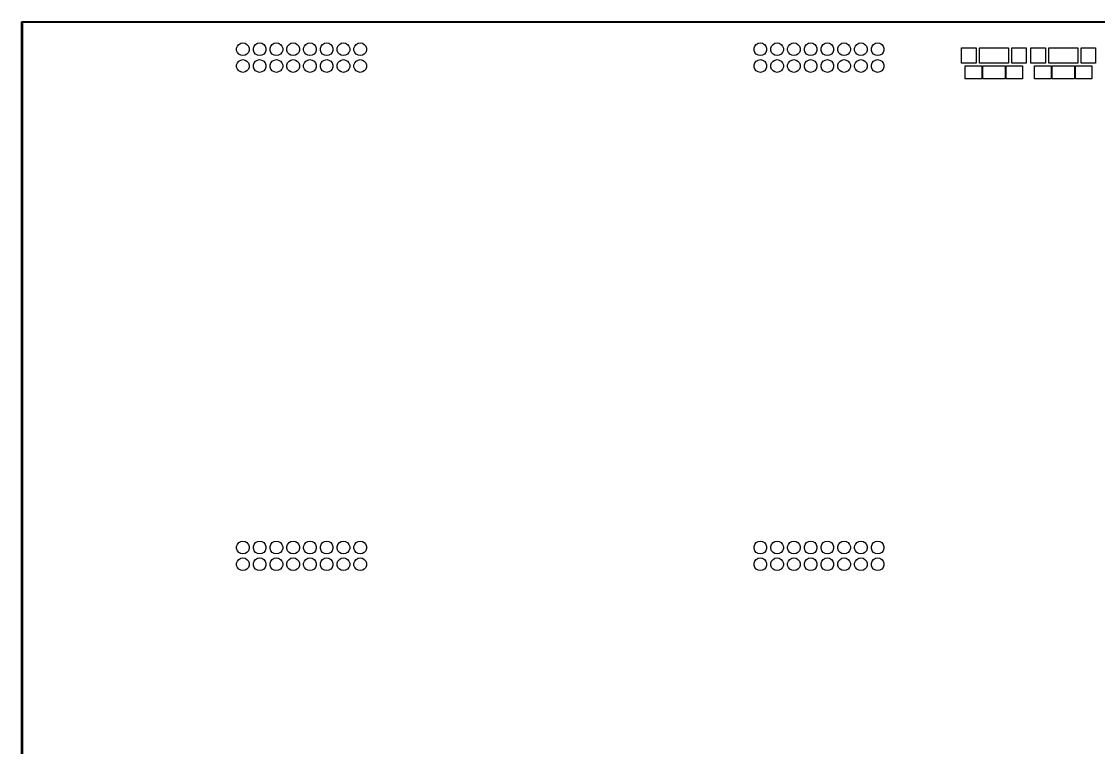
# Model space of a CAD drawing. Extents: x 25 to 346, y -457 to -16.
# Drawn here: x 25.3 to 188.6, y -126.5 to -16.4 of the extents above; entities that cross this region are included whole.
import ezdxf

# ---------------------------------------------------------------- set-up
doc = ezdxf.new("R2010")
doc.units = 0
doc.header["$MEASUREMENT"] = 0
doc.layers.add('BLACK', color=7, linetype='CONTINUOUS')

msp = doc.modelspace()

# ---------------------------------------------------------------- linework, layer by layer
at = {"layer": 'Black'}
for p, q in [((25.325, -16.51), (25.3261, -16.5035)), ((25.325, -456.565), (25.325, -16.51)), ((25.3261, -16.497), (25.3284, -16.4908)), ((25.3261, -16.5035), (25.3261, -16.497)), ((25.3284, -16.4908), (25.3295, -16.4843)), ((25.3295, -16.4843), (25.3328, -16.4787)), ((25.3328, -16.4787), (25.335, -16.4725)), ((25.335, -16.4725), (25.3393, -16.4675)), ((25.3393, -16.4675), (25.3425, -16.4618)), ((25.3425, -16.4618), (25.3476, -16.4576)), ((25.3476, -16.4576), (25.3518, -16.4525)), ((25.3518, -16.4525), (25.3575, -16.4493)), ((25.3575, -16.4493), (25.3625, -16.445)), ((25.3625, -16.445), (25.3687, -16.4428)), ((25.3687, -16.4428), (25.3743, -16.4395)), ((25.3743, -16.4395), (25.3808, -16.4384)), ((25.3808, -16.4384), (25.387, -16.4361)), ((25.387, -16.4361), (25.3935, -16.4361)), ((25.3935, -16.4361), (25.4, -16.435)), ((25.4, -16.435), (345.44, -16.435)), ((25.475, -16.585), (25.475, -456.49)), ((345.365, -16.585), (25.475, -16.585)), ((57.9262, -20.4698), (58.0409, -20.1547)), ((57.9262, -20.8052), (57.9262, -20.4698)), ((58.0409, -21.1203), (57.9262, -20.8052)), ((58.0409, -20.1547), (58.2565, -19.8977)), ((58.2565, -21.3773), (58.0409, -21.1203)), ((58.2565, -19.8977), (58.5469, -19.7301)), ((58.5469, -19.7301), (58.8772, -19.6718)), ((58.8772, -19.6718), (59.2075, -19.7301)), ((59.2075, -19.7301), (59.4979, -19.8977)), ((59.4979, -19.8977), (59.7135, -20.1547)), ((59.7135, -21.1203), (59.4979, -21.3773)), ((59.7135, -20.1547), (59.8282, -20.4698)), ((59.8282, -20.8052), (59.7135, -21.1203)), ((59.8282, -20.4698), (59.8282, -20.8052)), ((60.4662, -20.4698), (60.5809, -20.1547)), ((60.4662, -20.8052), (60.4662, -20.4698)), ((60.5809, -21.1203), (60.4662, -20.8052)), ((60.5809, -20.1547), (60.7965, -19.8977)), ((60.7965, -21.3773), (60.5809, -21.1203)), ((60.7965, -19.8977), (61.0869, -19.7301)), ((61.0869, -19.7301), (61.4172, -19.6718)), ((61.4172, -19.6718), (61.7475, -19.7301)), ((61.7475, -19.7301), (62.0379, -19.8977)), ((62.0379, -19.8977), (62.2535, -20.1547)), ((62.2535, -21.1203), (62.0379, -21.3773)), ((62.2535, -20.1547), (62.3682, -20.4698)), ((62.3682, -20.8052), (62.2535, -21.1203)), ((62.3682, -20.4698), (62.3682, -20.8052)), ((63.0062, -20.4698), (63.1209, -20.1547)), ((63.0062, -20.8052), (63.0062, -20.4698)), ((63.1209, -21.1203), (63.0062, -20.8052)), ((63.1209, -20.1547), (63.3365, -19.8977)), ((63.3365, -21.3773), (63.1209, -21.1203)), ((63.3365, -19.8977), (63.6269, -19.7301)), ((63.6269, -19.7301), (63.9572, -19.6718)), ((63.9572, -19.6718), (64.2875, -19.7301)), ((64.2875, -19.7301), (64.5779, -19.8977)), ((64.5779, -19.8977), (64.7935, -20.1547)), ((64.7935, -21.1203), (64.5779, -21.3773)), ((64.7935, -20.1547), (64.9082, -20.4698)), ((64.9082, -20.8052), (64.7935, -21.1203)), ((64.9082, -20.4698), (64.9082, -20.8052)), ((65.5462, -20.4698), (65.6609, -20.1547)), ((65.5462, -20.8052), (65.5462, -20.4698)), ((65.6609, -21.1203), (65.5462, -20.8052)), ((65.6609, -20.1547), (65.8765, -19.8977)), ((65.8765, -21.3773), (65.6609, -21.1203)), ((65.8765, -19.8977), (66.1669, -19.7301)), ((66.1669, -19.7301), (66.4972, -19.6718)), ((66.4972, -19.6718), (66.8275, -19.7301)), ((66.8275, -19.7301), (67.1179, -19.8977)), ((67.1179, -19.8977), (67.3335, -20.1547)), ((67.3335, -21.1203), (67.1179, -21.3773)), ((67.3335, -20.1547), (67.4482, -20.4698)), ((67.4482, -20.8052), (67.3335, -21.1203)), ((67.4482, -20.4698), (67.4482, -20.8052)), ((68.0862, -20.4698), (68.2009, -20.1547)), ((68.0862, -20.8052), (68.0862, -20.4698)), ((68.2009, -21.1203), (68.0862, -20.8052)), ((68.2009, -20.1547), (68.4165, -19.8977)), ((68.4165, -21.3773), (68.2009, -21.1203)), ((68.4165, -19.8977), (68.7069, -19.7301)), ((68.7069, -19.7301), (69.0372, -19.6718)), ((69.0372, -19.6718), (69.3675, -19.7301)), ((69.3675, -19.7301), (69.6579, -19.8977)), ((69.6579, -19.8977), (69.8735, -20.1547)), ((69.8735, -21.1203), (69.6579, -21.3773)), ((69.8735, -20.1547), (69.9882, -20.4698)), ((69.9882, -20.8052), (69.8735, -21.1203)), ((69.9882, -20.4698), (69.9882, -20.8052)), ((70.6262, -20.4698), (70.7409, -20.1547)), ((70.6262, -20.8052), (70.6262, -20.4698)), ((70.7409, -21.1203), (70.6262, -20.8052)), ((70.7409, -20.1547), (70.9565, -19.8977)), ((70.9565, -21.3773), (70.7409, -21.1203)), ((70.9565, -19.8977), (71.2469, -19.7301)), ((71.2469, -19.7301), (71.5772, -19.6718)), ((71.5772, -19.6718), (71.9075, -19.7301)), ((71.9075, -19.7301), (72.1979, -19.8977)), ((72.1979, -19.8977), (72.4135, -20.1547)), ((72.4135, -21.1203), (72.1979, -21.3773)), ((72.4135, -20.1547), (72.5282, -20.4698)), ((72.5282, -20.8052), (72.4135, -21.1203)), ((72.5282, -20.4698), (72.5282, -20.8052)), ((73.1662, -20.4698), (73.2809, -20.1547)), ((73.1662, -20.8052), (73.1662, -20.4698)), ((73.2809, -21.1203), (73.1662, -20.8052)), ((73.2809, -20.1547), (73.4965, -19.8977)), ((73.4965, -21.3773), (73.2809, -21.1203)), ((73.4965, -19.8977), (73.7869, -19.7301)), ((73.7869, -19.7301), (74.1172, -19.6718)), ((74.1172, -19.6718), (74.4475, -19.7301)), ((74.4475, -19.7301), (74.7379, -19.8977)), ((74.7379, -19.8977), (74.9535, -20.1547)), ((74.9535, -21.1203), (74.7379, -21.3773)), ((74.9535, -20.1547), (75.0682, -20.4698)), ((75.0682, -20.8052), (74.9535, -21.1203)), ((75.0682, -20.4698), (75.0682, -20.8052)), ((75.7062, -20.4698), (75.8209, -20.1547)), ((75.7062, -20.8052), (75.7062, -20.4698)), ((75.8209, -21.1203), (75.7062, -20.8052)), ((75.8209, -20.1547), (76.0365, -19.8977)), ((76.0365, -21.3773), (75.8209, -21.1203)), ((76.0365, -19.8977), (76.3269, -19.7301)), ((76.3269, -19.7301), (76.6572, -19.6718)), ((76.6572, -19.6718), (76.9875, -19.7301)), ((76.9875, -19.7301), (77.2779, -19.8977)), ((77.2779, -19.8977), (77.4935, -20.1547)), ((77.4935, -21.1203), (77.2779, -21.3773)), ((77.4935, -20.1547), (77.6082, -20.4698)), ((77.6082, -20.8052), (77.4935, -21.1203)), ((77.6082, -20.4698), (77.6082, -20.8052)), ((136.361, -20.4698), (136.476, -20.1547)), ((136.361, -20.8052), (136.361, -20.4698)), ((136.476, -21.1203), (136.361, -20.8052)), ((136.476, -20.1547), (136.692, -19.8977)), ((136.692, -21.3773), (136.476, -21.1203)), ((136.692, -19.8977), (136.982, -19.7301)), ((136.982, -19.7301), (137.312, -19.6718)), ((137.312, -19.6718), (137.643, -19.7301)), ((137.643, -19.7301), (137.933, -19.8977)), ((137.933, -19.8977), (138.149, -20.1547)), ((138.149, -21.1203), (137.933, -21.3773)), ((138.149, -20.1547), (138.263, -20.4698)), ((138.263, -20.8052), (138.149, -21.1203)), ((138.263, -20.4698), (138.263, -20.8052)), ((138.901, -20.4698), (139.016, -20.1547)), ((138.901, -20.8052), (138.901, -20.4698)), ((139.016, -21.1203), (138.901, -20.8052)), ((139.016, -20.1547), (139.232, -19.8977)), ((139.232, -21.3773), (139.016, -21.1203)), ((139.232, -19.8977), (139.522, -19.7301)), ((139.522, -19.7301), (139.852, -19.6718)), ((139.852, -19.6718), (140.183, -19.7301)), ((140.183, -19.7301), (140.473, -19.8977)), ((140.473, -19.8977), (140.689, -20.1547)), ((140.689, -21.1203), (140.473, -21.3773)), ((140.689, -20.1547), (140.803, -20.4698)), ((140.803, -20.8052), (140.689, -21.1203)), ((140.803, -20.4698), (140.803, -20.8052)), ((141.441, -20.4698), (141.556, -20.1547)), ((141.441, -20.8052), (141.441, -20.4698)), ((141.556, -21.1203), (141.441, -20.8052)), ((141.556, -20.1547), (141.772, -19.8977)), ((141.772, -21.3773), (141.556, -21.1203)), ((141.772, -19.8977), (142.062, -19.7301)), ((142.062, -19.7301), (142.392, -19.6718)), ((142.392, -19.6718), (142.723, -19.7301)), ((142.723, -19.7301), (143.013, -19.8977)), ((143.013, -19.8977), (143.229, -20.1547)), ((143.229, -21.1203), (143.013, -21.3773)), ((143.229, -20.1547), (143.343, -20.4698)), ((143.343, -20.8052), (143.229, -21.1203)), ((143.343, -20.4698), (143.343, -20.8052)), ((143.981, -20.4698), (144.096, -20.1547)), ((143.981, -20.8052), (143.981, -20.4698)), ((144.096, -21.1203), (143.981, -20.8052)), ((144.096, -20.1547), (144.312, -19.8977)), ((144.312, -21.3773), (144.096, -21.1203)), ((144.312, -19.8977), (144.602, -19.7301)), ((144.602, -19.7301), (144.932, -19.6718)), ((144.932, -19.6718), (145.263, -19.7301)), ((145.263, -19.7301), (145.553, -19.8977)), ((145.553, -19.8977), (145.769, -20.1547)), ((145.769, -21.1203), (145.553, -21.3773)), ((145.769, -20.1547), (145.883, -20.4698)), ((145.883, -20.8052), (145.769, -21.1203)), ((145.883, -20.4698), (145.883, -20.8052)), ((146.521, -20.4698), (146.636, -20.1547)), ((146.521, -20.8052), (146.521, -20.4698)), ((146.636, -21.1203), (146.521, -20.8052)), ((146.636, -20.1547), (146.852, -19.8977)), ((146.852, -21.3773), (146.636, -21.1203)), ((146.852, -19.8977), (147.142, -19.7301)), ((147.142, -19.7301), (147.472, -19.6718)), ((147.472, -19.6718), (147.803, -19.7301)), ((147.803, -19.7301), (148.093, -19.8977)), ((148.093, -19.8977), (148.309, -20.1547)), ((148.309, -21.1203), (148.093, -21.3773)), ((148.309, -20.1547), (148.423, -20.4698)), ((148.423, -20.8052), (148.309, -21.1203)), ((148.423, -20.4698), (148.423, -20.8052)), ((149.061, -20.4698), (149.176, -20.1547)), ((149.061, -20.8052), (149.061, -20.4698)), ((149.176, -21.1203), (149.061, -20.8052)), ((149.176, -20.1547), (149.392, -19.8977)), ((149.392, -21.3773), (149.176, -21.1203)), ((149.392, -19.8977), (149.682, -19.7301)), ((149.682, -19.7301), (150.012, -19.6718)), ((150.012, -19.6718), (150.343, -19.7301)), ((150.343, -19.7301), (150.633, -19.8977)), ((150.633, -19.8977), (150.849, -20.1547)), ((150.849, -21.1203), (150.633, -21.3773)), ((150.849, -20.1547), (150.963, -20.4698)), ((150.963, -20.8052), (150.849, -21.1203)), ((150.963, -20.4698), (150.963, -20.8052)), ((151.601, -20.4698), (151.716, -20.1547)), ((151.601, -20.8052), (151.601, -20.4698)), ((151.716, -21.1203), (151.601, -20.8052)), ((151.716, -20.1547), (151.932, -19.8977)), ((151.932, -21.3773), (151.716, -21.1203)), ((151.932, -19.8977), (152.222, -19.7301)), ((152.222, -19.7301), (152.552, -19.6718)), ((152.552, -19.6718), (152.883, -19.7301)), ((152.883, -19.7301), (153.173, -19.8977)), ((153.173, -19.8977), (153.389, -20.1547)), ((153.389, -21.1203), (153.173, -21.3773)), ((153.389, -20.1547), (153.503, -20.4698)), ((153.503, -20.8052), (153.389, -21.1203)), ((153.503, -20.4698), (153.503, -20.8052)), ((154.141, -20.4698), (154.256, -20.1547)), ((154.141, -20.8052), (154.141, -20.4698)), ((154.256, -21.1203), (154.141, -20.8052)), ((154.256, -20.1547), (154.472, -19.8977)), ((154.472, -21.3773), (154.256, -21.1203)), ((154.472, -19.8977), (154.762, -19.7301)), ((154.762, -19.7301), (155.092, -19.6718)), ((155.092, -19.6718), (155.423, -19.7301)), ((155.423, -19.7301), (155.713, -19.8977)), ((155.713, -19.8977), (155.929, -20.1547)), ((155.929, -21.1203), (155.713, -21.3773)), ((155.929, -20.1547), (156.043, -20.4698)), ((156.043, -20.8052), (155.929, -21.1203)), ((156.043, -20.4698), (156.043, -20.8052)), ((167.82, -22.74), (167.82, -20.44)), ((167.82, -20.44), (170.02, -20.44)), ((170.02, -20.44), (170.02, -22.74)), ((170.52, -20.44), (172.82, -20.44)), ((170.52, -22.74), (170.52, -20.44)), ((172.82, -20.44), (174.92, -20.44)), ((174.92, -20.44), (174.92, -22.74)), ((175.42, -22.74), (175.42, -20.44)), ((175.42, -20.44), (177.62, -20.44)), ((177.62, -20.44), (177.62, -22.74)), ((178.327, -22.74), (178.327, -20.44)), ((178.327, -20.44), (180.527, -20.44)), ((180.527, -20.44), (180.527, -22.74)), ((181.027, -20.44), (183.327, -20.44)), ((181.027, -22.74), (181.027, -20.44)), ((183.327, -20.44), (185.427, -20.44)), ((185.427, -20.44), (185.427, -22.74)), ((185.927, -22.74), (185.927, -20.44)), ((185.927, -20.44), (188.127, -20.44)), ((188.127, -20.44), (188.127, -22.74)), ((57.9262, -23.0098), (58.0409, -22.6947)), ((58.0409, -22.6947), (58.2565, -22.4377)), ((58.5469, -21.5449), (58.2565, -21.3773)), ((58.2565, -22.4377), (58.5469, -22.2701)), ((58.8772, -21.6032), (58.5469, -21.5449)), ((58.5469, -22.2701), (58.8772, -22.2118)), ((59.2075, -21.5449), (58.8772, -21.6032)), ((58.8772, -22.2118), (59.2075, -22.2701)), ((59.4979, -21.3773), (59.2075, -21.5449)), ((59.2075, -22.2701), (59.4979, -22.4377)), ((59.4979, -22.4377), (59.7135, -22.6947)), ((59.7135, -22.6947), (59.8282, -23.0098)), ((60.4662, -23.0098), (60.5809, -22.6947)), ((60.5809, -22.6947), (60.7965, -22.4377)), ((61.0869, -21.5449), (60.7965, -21.3773)), ((60.7965, -22.4377), (61.0869, -22.2701)), ((61.4172, -21.6032), (61.0869, -21.5449)), ((61.0869, -22.2701), (61.4172, -22.2118)), ((61.7475, -21.5449), (61.4172, -21.6032)), ((61.4172, -22.2118), (61.7475, -22.2701)), ((62.0379, -21.3773), (61.7475, -21.5449)), ((61.7475, -22.2701), (62.0379, -22.4377)), ((62.0379, -22.4377), (62.2535, -22.6947)), ((62.2535, -22.6947), (62.3682, -23.0098)), ((63.0062, -23.0098), (63.1209, -22.6947)), ((63.1209, -22.6947), (63.3365, -22.4377)), ((63.6269, -21.5449), (63.3365, -21.3773)), ((63.3365, -22.4377), (63.6269, -22.2701)), ((63.9572, -21.6032), (63.6269, -21.5449)), ((63.6269, -22.2701), (63.9572, -22.2118)), ((64.2875, -21.5449), (63.9572, -21.6032)), ((63.9572, -22.2118), (64.2875, -22.2701)), ((64.5779, -21.3773), (64.2875, -21.5449)), ((64.2875, -22.2701), (64.5779, -22.4377)), ((64.5779, -22.4377), (64.7935, -22.6947)), ((64.7935, -22.6947), (64.9082, -23.0098)), ((65.5462, -23.0098), (65.6609, -22.6947)), ((65.6609, -22.6947), (65.8765, -22.4377)), ((66.1669, -21.5449), (65.8765, -21.3773)), ((65.8765, -22.4377), (66.1669, -22.2701)), ((66.4972, -21.6032), (66.1669, -21.5449)), ((66.1669, -22.2701), (66.4972, -22.2118)), ((66.8275, -21.5449), (66.4972, -21.6032)), ((66.4972, -22.2118), (66.8275, -22.2701)), ((67.1179, -21.3773), (66.8275, -21.5449)), ((66.8275, -22.2701), (67.1179, -22.4377)), ((67.1179, -22.4377), (67.3335, -22.6947)), ((67.3335, -22.6947), (67.4482, -23.0098)), ((68.0862, -23.0098), (68.2009, -22.6947)), ((68.2009, -22.6947), (68.4165, -22.4377)), ((68.7069, -21.5449), (68.4165, -21.3773)), ((68.4165, -22.4377), (68.7069, -22.2701)), ((69.0372, -21.6032), (68.7069, -21.5449)), ((68.7069, -22.2701), (69.0372, -22.2118)), ((69.3675, -21.5449), (69.0372, -21.6032)), ((69.0372, -22.2118), (69.3675, -22.2701)), ((69.6579, -21.3773), (69.3675, -21.5449)), ((69.3675, -22.2701), (69.6579, -22.4377)), ((69.6579, -22.4377), (69.8735, -22.6947)), ((69.8735, -22.6947), (69.9882, -23.0098)), ((70.6262, -23.0098), (70.7409, -22.6947)), ((70.7409, -22.6947), (70.9565, -22.4377)), ((71.2469, -21.5449), (70.9565, -21.3773)), ((70.9565, -22.4377), (71.2469, -22.2701)), ((71.5772, -21.6032), (71.2469, -21.5449)), ((71.2469, -22.2701), (71.5772, -22.2118)), ((71.9075, -21.5449), (71.5772, -21.6032)), ((71.5772, -22.2118), (71.9075, -22.2701)), ((72.1979, -21.3773), (71.9075, -21.5449)), ((71.9075, -22.2701), (72.1979, -22.4377)), ((72.1979, -22.4377), (72.4135, -22.6947)), ((72.4135, -22.6947), (72.5282, -23.0098)), ((73.1662, -23.0098), (73.2809, -22.6947)), ((73.2809, -22.6947), (73.4965, -22.4377)), ((73.7869, -21.5449), (73.4965, -21.3773)), ((73.4965, -22.4377), (73.7869, -22.2701)), ((74.1172, -21.6032), (73.7869, -21.5449)), ((73.7869, -22.2701), (74.1172, -22.2118)), ((74.4475, -21.5449), (74.1172, -21.6032)), ((74.1172, -22.2118), (74.4475, -22.2701)), ((74.7379, -21.3773), (74.4475, -21.5449)), ((74.4475, -22.2701), (74.7379, -22.4377)), ((74.7379, -22.4377), (74.9535, -22.6947)), ((74.9535, -22.6947), (75.0682, -23.0098)), ((75.7062, -23.0098), (75.8209, -22.6947)), ((75.8209, -22.6947), (76.0365, -22.4377)), ((76.3269, -21.5449), (76.0365, -21.3773)), ((76.0365, -22.4377), (76.3269, -22.2701)), ((76.6572, -21.6032), (76.3269, -21.5449)), ((76.3269, -22.2701), (76.6572, -22.2118)), ((76.9875, -21.5449), (76.6572, -21.6032)), ((76.6572, -22.2118), (76.9875, -22.2701)), ((77.2779, -21.3773), (76.9875, -21.5449)), ((76.9875, -22.2701), (77.2779, -22.4377)), ((77.2779, -22.4377), (77.4935, -22.6947)), ((77.4935, -22.6947), (77.6082, -23.0098)), ((136.361, -23.0098), (136.476, -22.6947)), ((136.476, -22.6947), (136.692, -22.4377)), ((136.982, -21.5449), (136.692, -21.3773)), ((136.692, -22.4377), (136.982, -22.2701)), ((137.312, -21.6032), (136.982, -21.5449)), ((136.982, -22.2701), (137.312, -22.2118)), ((137.643, -21.5449), (137.312, -21.6032)), ((137.312, -22.2118), (137.643, -22.2701)), ((137.933, -21.3773), (137.643, -21.5449)), ((137.643, -22.2701), (137.933, -22.4377)), ((137.933, -22.4377), (138.149, -22.6947)), ((138.149, -22.6947), (138.263, -23.0098)), ((138.901, -23.0098), (139.016, -22.6947)), ((139.016, -22.6947), (139.232, -22.4377)), ((139.522, -21.5449), (139.232, -21.3773)), ((139.232, -22.4377), (139.522, -22.2701)), ((139.852, -21.6032), (139.522, -21.5449)), ((139.522, -22.2701), (139.852, -22.2118)), ((140.183, -21.5449), (139.852, -21.6032)), ((139.852, -22.2118), (140.183, -22.2701)), ((140.473, -21.3773), (140.183, -21.5449)), ((140.183, -22.2701), (140.473, -22.4377)), ((140.473, -22.4377), (140.689, -22.6947)), ((140.689, -22.6947), (140.803, -23.0098)), ((141.441, -23.0098), (141.556, -22.6947)), ((141.556, -22.6947), (141.772, -22.4377)), ((142.062, -21.5449), (141.772, -21.3773)), ((141.772, -22.4377), (142.062, -22.2701)), ((142.392, -21.6032), (142.062, -21.5449)), ((142.062, -22.2701), (142.392, -22.2118)), ((142.723, -21.5449), (142.392, -21.6032)), ((142.392, -22.2118), (142.723, -22.2701)), ((143.013, -21.3773), (142.723, -21.5449)), ((142.723, -22.2701), (143.013, -22.4377)), ((143.013, -22.4377), (143.229, -22.6947)), ((143.229, -22.6947), (143.343, -23.0098)), ((143.981, -23.0098), (144.096, -22.6947)), ((144.096, -22.6947), (144.312, -22.4377)), ((144.602, -21.5449), (144.312, -21.3773)), ((144.312, -22.4377), (144.602, -22.2701)), ((144.932, -21.6032), (144.602, -21.5449)), ((144.602, -22.2701), (144.932, -22.2118)), ((145.263, -21.5449), (144.932, -21.6032)), ((144.932, -22.2118), (145.263, -22.2701)), ((145.553, -21.3773), (145.263, -21.5449)), ((145.263, -22.2701), (145.553, -22.4377)), ((145.553, -22.4377), (145.769, -22.6947)), ((145.769, -22.6947), (145.883, -23.0098)), ((146.521, -23.0098), (146.636, -22.6947)), ((146.636, -22.6947), (146.852, -22.4377)), ((147.142, -21.5449), (146.852, -21.3773)), ((146.852, -22.4377), (147.142, -22.2701)), ((147.472, -21.6032), (147.142, -21.5449)), ((147.142, -22.2701), (147.472, -22.2118)), ((147.803, -21.5449), (147.472, -21.6032)), ((147.472, -22.2118), (147.803, -22.2701)), ((148.093, -21.3773), (147.803, -21.5449)), ((147.803, -22.2701), (148.093, -22.4377)), ((148.093, -22.4377), (148.309, -22.6947)), ((148.309, -22.6947), (148.423, -23.0098)), ((149.061, -23.0098), (149.176, -22.6947)), ((149.176, -22.6947), (149.392, -22.4377)), ((149.682, -21.5449), (149.392, -21.3773)), ((149.392, -22.4377), (149.682, -22.2701)), ((150.012, -21.6032), (149.682, -21.5449)), ((149.682, -22.2701), (150.012, -22.2118)), ((150.343, -21.5449), (150.012, -21.6032)), ((150.012, -22.2118), (150.343, -22.2701)), ((150.633, -21.3773), (150.343, -21.5449)), ((150.343, -22.2701), (150.633, -22.4377)), ((150.633, -22.4377), (150.849, -22.6947)), ((150.849, -22.6947), (150.963, -23.0098)), ((151.601, -23.0098), (151.716, -22.6947)), ((151.716, -22.6947), (151.932, -22.4377)), ((152.222, -21.5449), (151.932, -21.3773)), ((151.932, -22.4377), (152.222, -22.2701)), ((152.552, -21.6032), (152.222, -21.5449)), ((152.222, -22.2701), (152.552, -22.2118)), ((152.883, -21.5449), (152.552, -21.6032)), ((152.552, -22.2118), (152.883, -22.2701)), ((153.173, -21.3773), (152.883, -21.5449)), ((152.883, -22.2701), (153.173, -22.4377)), ((153.173, -22.4377), (153.389, -22.6947)), ((153.389, -22.6947), (153.503, -23.0098)), ((154.141, -23.0098), (154.256, -22.6947)), ((154.256, -22.6947), (154.472, -22.4377)), ((154.762, -21.5449), (154.472, -21.3773)), ((154.472, -22.4377), (154.762, -22.2701)), ((155.092, -21.6032), (154.762, -21.5449)), ((154.762, -22.2701), (155.092, -22.2118)), ((155.423, -21.5449), (155.092, -21.6032)), ((155.092, -22.2118), (155.423, -22.2701)), ((155.713, -21.3773), (155.423, -21.5449)), ((155.423, -22.2701), (155.713, -22.4377)), ((155.713, -22.4377), (155.929, -22.6947)), ((155.929, -22.6947), (156.043, -23.0098)), ((170.02, -22.74), (167.82, -22.74)), ((172.62, -22.74), (170.52, -22.74)), ((172.82, -22.74), (172.62, -22.74)), ((174.92, -22.74), (172.82, -22.74)), ((177.62, -22.74), (175.42, -22.74)), ((180.527, -22.74), (178.327, -22.74)), ((183.127, -22.74), (181.027, -22.74)), ((183.327, -22.74), (183.127, -22.74)), ((185.427, -22.74), (183.327, -22.74)), ((188.127, -22.74), (185.927, -22.74)), ((57.9262, -23.3452), (57.9262, -23.0098)), ((58.0409, -23.6603), (57.9262, -23.3452)), ((58.2565, -23.9172), (58.0409, -23.6603)), ((58.5469, -24.0849), (58.2565, -23.9172)), ((58.8772, -24.1432), (58.5469, -24.0849)), ((59.2075, -24.0849), (58.8772, -24.1432)), ((59.4979, -23.9172), (59.2075, -24.0849)), ((59.7135, -23.6603), (59.4979, -23.9172)), ((59.8282, -23.3452), (59.7135, -23.6603)), ((59.8282, -23.0098), (59.8282, -23.3452)), ((60.4662, -23.3452), (60.4662, -23.0098)), ((60.5809, -23.6603), (60.4662, -23.3452)), ((60.7965, -23.9172), (60.5809, -23.6603)), ((61.0869, -24.0849), (60.7965, -23.9172)), ((61.4172, -24.1432), (61.0869, -24.0849)), ((61.7475, -24.0849), (61.4172, -24.1432)), ((62.0379, -23.9172), (61.7475, -24.0849)), ((62.2535, -23.6603), (62.0379, -23.9172)), ((62.3682, -23.3452), (62.2535, -23.6603)), ((62.3682, -23.0098), (62.3682, -23.3452)), ((63.0062, -23.3452), (63.0062, -23.0098)), ((63.1209, -23.6603), (63.0062, -23.3452)), ((63.3365, -23.9172), (63.1209, -23.6603)), ((63.6269, -24.0849), (63.3365, -23.9172)), ((63.9572, -24.1432), (63.6269, -24.0849)), ((64.2875, -24.0849), (63.9572, -24.1432)), ((64.5779, -23.9172), (64.2875, -24.0849)), ((64.7935, -23.6603), (64.5779, -23.9172)), ((64.9082, -23.3452), (64.7935, -23.6603)), ((64.9082, -23.0098), (64.9082, -23.3452)), ((65.5462, -23.3452), (65.5462, -23.0098)), ((65.6609, -23.6603), (65.5462, -23.3452)), ((65.8765, -23.9172), (65.6609, -23.6603)), ((66.1669, -24.0849), (65.8765, -23.9172)), ((66.4972, -24.1432), (66.1669, -24.0849)), ((66.8275, -24.0849), (66.4972, -24.1432)), ((67.1179, -23.9172), (66.8275, -24.0849)), ((67.3335, -23.6603), (67.1179, -23.9172)), ((67.4482, -23.3452), (67.3335, -23.6603)), ((67.4482, -23.0098), (67.4482, -23.3452)), ((68.0862, -23.3452), (68.0862, -23.0098)), ((68.2009, -23.6603), (68.0862, -23.3452)), ((68.4165, -23.9172), (68.2009, -23.6603)), ((68.7069, -24.0849), (68.4165, -23.9172)), ((69.0372, -24.1432), (68.7069, -24.0849)), ((69.3675, -24.0849), (69.0372, -24.1432)), ((69.6579, -23.9172), (69.3675, -24.0849)), ((69.8735, -23.6603), (69.6579, -23.9172)), ((69.9882, -23.3452), (69.8735, -23.6603)), ((69.9882, -23.0098), (69.9882, -23.3452)), ((70.6262, -23.3452), (70.6262, -23.0098)), ((70.7409, -23.6603), (70.6262, -23.3452)), ((70.9565, -23.9172), (70.7409, -23.6603)), ((71.2469, -24.0849), (70.9565, -23.9172)), ((71.5772, -24.1432), (71.2469, -24.0849)), ((71.9075, -24.0849), (71.5772, -24.1432)), ((72.1979, -23.9172), (71.9075, -24.0849)), ((72.4135, -23.6603), (72.1979, -23.9172)), ((72.5282, -23.3452), (72.4135, -23.6603)), ((72.5282, -23.0098), (72.5282, -23.3452)), ((73.1662, -23.3452), (73.1662, -23.0098)), ((73.2809, -23.6603), (73.1662, -23.3452)), ((73.4965, -23.9172), (73.2809, -23.6603)), ((73.7869, -24.0849), (73.4965, -23.9172)), ((74.1172, -24.1432), (73.7869, -24.0849)), ((74.4475, -24.0849), (74.1172, -24.1432)), ((74.7379, -23.9172), (74.4475, -24.0849)), ((74.9535, -23.6603), (74.7379, -23.9172)), ((75.0682, -23.3452), (74.9535, -23.6603)), ((75.0682, -23.0098), (75.0682, -23.3452)), ((75.7062, -23.3452), (75.7062, -23.0098)), ((75.8209, -23.6603), (75.7062, -23.3452)), ((76.0365, -23.9172), (75.8209, -23.6603)), ((76.3269, -24.0849), (76.0365, -23.9172)), ((76.6572, -24.1432), (76.3269, -24.0849)), ((76.9875, -24.0849), (76.6572, -24.1432)), ((77.2779, -23.9172), (76.9875, -24.0849)), ((77.4935, -23.6603), (77.2779, -23.9172)), ((77.6082, -23.3452), (77.4935, -23.6603)), ((77.6082, -23.0098), (77.6082, -23.3452)), ((136.361, -23.3452), (136.361, -23.0098)), ((136.476, -23.6603), (136.361, -23.3452)), ((136.692, -23.9172), (136.476, -23.6603)), ((136.982, -24.0849), (136.692, -23.9172)), ((137.312, -24.1432), (136.982, -24.0849)), ((137.643, -24.0849), (137.312, -24.1432)), ((137.933, -23.9172), (137.643, -24.0849)), ((138.149, -23.6603), (137.933, -23.9172)), ((138.263, -23.3452), (138.149, -23.6603)), ((138.263, -23.0098), (138.263, -23.3452)), ((138.901, -23.3452), (138.901, -23.0098)), ((139.016, -23.6603), (138.901, -23.3452)), ((139.232, -23.9172), (139.016, -23.6603)), ((139.522, -24.0849), (139.232, -23.9172)), ((139.852, -24.1432), (139.522, -24.0849)), ((140.183, -24.0849), (139.852, -24.1432)), ((140.473, -23.9172), (140.183, -24.0849)), ((140.689, -23.6603), (140.473, -23.9172)), ((140.803, -23.3452), (140.689, -23.6603)), ((140.803, -23.0098), (140.803, -23.3452)), ((141.441, -23.3452), (141.441, -23.0098)), ((141.556, -23.6603), (141.441, -23.3452)), ((141.772, -23.9172), (141.556, -23.6603)), ((142.062, -24.0849), (141.772, -23.9172)), ((142.392, -24.1432), (142.062, -24.0849)), ((142.723, -24.0849), (142.392, -24.1432)), ((143.013, -23.9172), (142.723, -24.0849)), ((143.229, -23.6603), (143.013, -23.9172)), ((143.343, -23.3452), (143.229, -23.6603)), ((143.343, -23.0098), (143.343, -23.3452)), ((143.981, -23.3452), (143.981, -23.0098)), ((144.096, -23.6603), (143.981, -23.3452)), ((144.312, -23.9172), (144.096, -23.6603)), ((144.602, -24.0849), (144.312, -23.9172)), ((144.932, -24.1432), (144.602, -24.0849)), ((145.263, -24.0849), (144.932, -24.1432)), ((145.553, -23.9172), (145.263, -24.0849)), ((145.769, -23.6603), (145.553, -23.9172)), ((145.883, -23.3452), (145.769, -23.6603)), ((145.883, -23.0098), (145.883, -23.3452)), ((146.521, -23.3452), (146.521, -23.0098)), ((146.636, -23.6603), (146.521, -23.3452)), ((146.852, -23.9172), (146.636, -23.6603)), ((147.142, -24.0849), (146.852, -23.9172)), ((147.472, -24.1432), (147.142, -24.0849)), ((147.803, -24.0849), (147.472, -24.1432)), ((148.093, -23.9172), (147.803, -24.0849)), ((148.309, -23.6603), (148.093, -23.9172)), ((148.423, -23.3452), (148.309, -23.6603)), ((148.423, -23.0098), (148.423, -23.3452)), ((149.061, -23.3452), (149.061, -23.0098)), ((149.176, -23.6603), (149.061, -23.3452)), ((149.392, -23.9172), (149.176, -23.6603)), ((149.682, -24.0849), (149.392, -23.9172)), ((150.012, -24.1432), (149.682, -24.0849)), ((150.343, -24.0849), (150.012, -24.1432)), ((150.633, -23.9172), (150.343, -24.0849)), ((150.849, -23.6603), (150.633, -23.9172)), ((150.963, -23.3452), (150.849, -23.6603)), ((150.963, -23.0098), (150.963, -23.3452)), ((151.601, -23.3452), (151.601, -23.0098)), ((151.716, -23.6603), (151.601, -23.3452)), ((151.932, -23.9172), (151.716, -23.6603)), ((152.222, -24.0849), (151.932, -23.9172)), ((152.552, -24.1432), (152.222, -24.0849)), ((152.883, -24.0849), (152.552, -24.1432)), ((153.173, -23.9172), (152.883, -24.0849)), ((153.389, -23.6603), (153.173, -23.9172)), ((153.503, -23.3452), (153.389, -23.6603)), ((153.503, -23.0098), (153.503, -23.3452)), ((154.141, -23.3452), (154.141, -23.0098)), ((154.256, -23.6603), (154.141, -23.3452)), ((154.472, -23.9172), (154.256, -23.6603)), ((154.762, -24.0849), (154.472, -23.9172)), ((155.092, -24.1432), (154.762, -24.0849)), ((155.423, -24.0849), (155.092, -24.1432)), ((155.713, -23.9172), (155.423, -24.0849)), ((155.929, -23.6603), (155.713, -23.9172)), ((156.043, -23.3452), (155.929, -23.6603)), ((156.043, -23.0098), (156.043, -23.3452)), ((168.37, -25.14), (168.37, -23.14)), ((168.37, -23.14), (170.87, -23.14)), ((170.87, -23.14), (170.87, -25.14)), ((171.02, -25.14), (171.02, -23.14)), ((171.02, -23.14), (171.82, -23.14)), ((171.82, -23.14), (172.47, -23.14)), ((172.47, -23.14), (173.12, -23.14)), ((173.12, -23.14), (173.77, -23.14)), ((173.77, -23.14), (174.42, -23.14)), ((174.42, -23.14), (174.42, -25.14)), ((174.57, -25.14), (174.57, -23.14)), ((174.57, -23.14), (177.07, -23.14)), ((177.07, -23.14), (177.07, -25.14)), ((178.877, -25.14), (178.877, -23.14)), ((178.877, -23.14), (181.377, -23.14)), ((181.377, -23.14), (181.377, -25.14)), ((181.527, -25.14), (181.527, -23.14)), ((181.527, -23.14), (182.327, -23.14)), ((182.327, -23.14), (182.977, -23.14)), ((182.977, -23.14), (183.627, -23.14)), ((183.627, -23.14), (184.277, -23.14)), ((184.277, -23.14), (184.927, -23.14)), ((184.927, -23.14), (184.927, -25.14)), ((185.077, -25.14), (185.077, -23.14)), ((185.077, -23.14), (187.577, -23.14)), ((187.577, -23.14), (187.577, -25.14)), ((170.87, -25.14), (168.37, -25.14)), ((171.67, -25.14), (171.02, -25.14)), ((172.32, -25.14), (171.67, -25.14)), ((172.97, -25.14), (172.32, -25.14)), ((173.62, -25.14), (172.97, -25.14)), ((174.42, -25.14), (173.62, -25.14)), ((177.07, -25.14), (174.57, -25.14)), ((181.377, -25.14), (178.877, -25.14)), ((182.177, -25.14), (181.527, -25.14)), ((182.827, -25.14), (182.177, -25.14)), ((183.477, -25.14), (182.827, -25.14)), ((184.127, -25.14), (183.477, -25.14)), ((184.927, -25.14), (184.127, -25.14)), ((187.577, -25.14), (185.077, -25.14)), ((57.9262, -96.0094), (58.0409, -95.6943)), ((57.9262, -96.3448), (57.9262, -96.0094)), ((58.0409, -95.6943), (58.2565, -95.4373)), ((58.2565, -95.4373), (58.5469, -95.2697)), ((58.5469, -95.2697), (58.8772, -95.2114)), ((58.8772, -95.2114), (59.2075, -95.2697)), ((59.2075, -95.2697), (59.4979, -95.4373)), ((59.4979, -95.4373), (59.7135, -95.6943)), ((59.7135, -95.6943), (59.8282, -96.0094)), ((59.8282, -96.0094), (59.8282, -96.3448)), ((60.4662, -96.0094), (60.5809, -95.6943)), ((60.4662, -96.3448), (60.4662, -96.0094)), ((60.5809, -95.6943), (60.7965, -95.4373)), ((60.7965, -95.4373), (61.0869, -95.2697)), ((61.0869, -95.2697), (61.4172, -95.2114)), ((61.4172, -95.2114), (61.7475, -95.2697)), ((61.7475, -95.2697), (62.0379, -95.4373)), ((62.0379, -95.4373), (62.2535, -95.6943)), ((62.2535, -95.6943), (62.3682, -96.0094)), ((62.3682, -96.0094), (62.3682, -96.3448)), ((63.0062, -96.0094), (63.1209, -95.6943)), ((63.0062, -96.3448), (63.0062, -96.0094)), ((63.1209, -95.6943), (63.3365, -95.4373)), ((63.3365, -95.4373), (63.6269, -95.2697)), ((63.6269, -95.2697), (63.9572, -95.2114)), ((63.9572, -95.2114), (64.2875, -95.2697)), ((64.2875, -95.2697), (64.5779, -95.4373)), ((64.5779, -95.4373), (64.7935, -95.6943)), ((64.7935, -95.6943), (64.9082, -96.0094)), ((64.9082, -96.0094), (64.9082, -96.3448)), ((65.5462, -96.0094), (65.6609, -95.6943)), ((65.5462, -96.3448), (65.5462, -96.0094)), ((65.6609, -95.6943), (65.8765, -95.4373)), ((65.8765, -95.4373), (66.1669, -95.2697)), ((66.1669, -95.2697), (66.4972, -95.2114)), ((66.4972, -95.2114), (66.8275, -95.2697)), ((66.8275, -95.2697), (67.1179, -95.4373)), ((67.1179, -95.4373), (67.3335, -95.6943)), ((67.3335, -95.6943), (67.4482, -96.0094)), ((67.4482, -96.0094), (67.4482, -96.3448)), ((68.0862, -96.0094), (68.2009, -95.6943)), ((68.0862, -96.3448), (68.0862, -96.0094)), ((68.2009, -95.6943), (68.4165, -95.4373)), ((68.4165, -95.4373), (68.7069, -95.2697)), ((68.7069, -95.2697), (69.0372, -95.2114)), ((69.0372, -95.2114), (69.3675, -95.2697)), ((69.3675, -95.2697), (69.6579, -95.4373)), ((69.6579, -95.4373), (69.8735, -95.6943)), ((69.8735, -95.6943), (69.9882, -96.0094)), ((69.9882, -96.0094), (69.9882, -96.3448)), ((70.6262, -96.0094), (70.7409, -95.6943)), ((70.6262, -96.3448), (70.6262, -96.0094)), ((70.7409, -95.6943), (70.9565, -95.4373)), ((70.9565, -95.4373), (71.2469, -95.2697)), ((71.2469, -95.2697), (71.5772, -95.2114)), ((71.5772, -95.2114), (71.9075, -95.2697)), ((71.9075, -95.2697), (72.1979, -95.4373)), ((72.1979, -95.4373), (72.4135, -95.6943)), ((72.4135, -95.6943), (72.5282, -96.0094)), ((72.5282, -96.0094), (72.5282, -96.3448)), ((73.1662, -96.0094), (73.2809, -95.6943)), ((73.1662, -96.3448), (73.1662, -96.0094)), ((73.2809, -95.6943), (73.4965, -95.4373)), ((73.4965, -95.4373), (73.7869, -95.2697)), ((73.7869, -95.2697), (74.1172, -95.2114)), ((74.1172, -95.2114), (74.4475, -95.2697)), ((74.4475, -95.2697), (74.7379, -95.4373)), ((74.7379, -95.4373), (74.9535, -95.6943)), ((74.9535, -95.6943), (75.0682, -96.0094)), ((75.0682, -96.0094), (75.0682, -96.3448)), ((75.7062, -96.0094), (75.8209, -95.6943)), ((75.7062, -96.3448), (75.7062, -96.0094)), ((75.8209, -95.6943), (76.0365, -95.4373)), ((76.0365, -95.4373), (76.3269, -95.2697)), ((76.3269, -95.2697), (76.6572, -95.2114)), ((76.6572, -95.2114), (76.9875, -95.2697)), ((76.9875, -95.2697), (77.2779, -95.4373)), ((77.2779, -95.4373), (77.4935, -95.6943)), ((77.4935, -95.6943), (77.6082, -96.0094)), ((77.6082, -96.0094), (77.6082, -96.3448)), ((136.361, -96.0094), (136.476, -95.6943)), ((136.361, -96.3448), (136.361, -96.0094)), ((136.476, -95.6943), (136.692, -95.4373)), ((136.692, -95.4373), (136.982, -95.2697)), ((136.982, -95.2697), (137.312, -95.2114)), ((137.312, -95.2114), (137.643, -95.2697)), ((137.643, -95.2697), (137.933, -95.4373)), ((137.933, -95.4373), (138.149, -95.6943)), ((138.149, -95.6943), (138.263, -96.0094)), ((138.263, -96.0094), (138.263, -96.3448)), ((138.901, -96.0094), (139.016, -95.6943)), ((138.901, -96.3448), (138.901, -96.0094)), ((139.016, -95.6943), (139.232, -95.4373)), ((139.232, -95.4373), (139.522, -95.2697)), ((139.522, -95.2697), (139.852, -95.2114)), ((139.852, -95.2114), (140.183, -95.2697)), ((140.183, -95.2697), (140.473, -95.4373)), ((140.473, -95.4373), (140.689, -95.6943)), ((140.689, -95.6943), (140.803, -96.0094)), ((140.803, -96.0094), (140.803, -96.3448)), ((141.441, -96.0094), (141.556, -95.6943)), ((141.441, -96.3448), (141.441, -96.0094)), ((141.556, -95.6943), (141.772, -95.4373)), ((141.772, -95.4373), (142.062, -95.2697)), ((142.062, -95.2697), (142.392, -95.2114)), ((142.392, -95.2114), (142.723, -95.2697)), ((142.723, -95.2697), (143.013, -95.4373)), ((143.013, -95.4373), (143.229, -95.6943)), ((143.229, -95.6943), (143.343, -96.0094)), ((143.343, -96.0094), (143.343, -96.3448)), ((143.981, -96.0094), (144.096, -95.6943)), ((143.981, -96.3448), (143.981, -96.0094)), ((144.096, -95.6943), (144.312, -95.4373)), ((144.312, -95.4373), (144.602, -95.2697)), ((144.602, -95.2697), (144.932, -95.2114)), ((144.932, -95.2114), (145.263, -95.2697)), ((145.263, -95.2697), (145.553, -95.4373)), ((145.553, -95.4373), (145.769, -95.6943)), ((145.769, -95.6943), (145.883, -96.0094)), ((145.883, -96.0094), (145.883, -96.3448)), ((146.521, -96.0094), (146.636, -95.6943)), ((146.521, -96.3448), (146.521, -96.0094)), ((146.636, -95.6943), (146.852, -95.4373)), ((146.852, -95.4373), (147.142, -95.2697)), ((147.142, -95.2697), (147.472, -95.2114)), ((147.472, -95.2114), (147.803, -95.2697)), ((147.803, -95.2697), (148.093, -95.4373)), ((148.093, -95.4373), (148.309, -95.6943)), ((148.309, -95.6943), (148.423, -96.0094)), ((148.423, -96.0094), (148.423, -96.3448)), ((149.061, -96.0094), (149.176, -95.6943)), ((149.061, -96.3448), (149.061, -96.0094)), ((149.176, -95.6943), (149.392, -95.4373)), ((149.392, -95.4373), (149.682, -95.2697)), ((149.682, -95.2697), (150.012, -95.2114)), ((150.012, -95.2114), (150.343, -95.2697)), ((150.343, -95.2697), (150.633, -95.4373)), ((150.633, -95.4373), (150.849, -95.6943)), ((150.849, -95.6943), (150.963, -96.0094)), ((150.963, -96.0094), (150.963, -96.3448)), ((151.601, -96.0094), (151.716, -95.6943)), ((151.601, -96.3448), (151.601, -96.0094)), ((151.716, -95.6943), (151.932, -95.4373)), ((151.932, -95.4373), (152.222, -95.2697)), ((152.222, -95.2697), (152.552, -95.2114)), ((152.552, -95.2114), (152.883, -95.2697)), ((152.883, -95.2697), (153.173, -95.4373)), ((153.173, -95.4373), (153.389, -95.6943)), ((153.389, -95.6943), (153.503, -96.0094)), ((153.503, -96.0094), (153.503, -96.3448)), ((154.141, -96.0094), (154.256, -95.6943)), ((154.141, -96.3448), (154.141, -96.0094)), ((154.256, -95.6943), (154.472, -95.4373)), ((154.472, -95.4373), (154.762, -95.2697)), ((154.762, -95.2697), (155.092, -95.2114)), ((155.092, -95.2114), (155.423, -95.2697)), ((155.423, -95.2697), (155.713, -95.4373)), ((155.713, -95.4373), (155.929, -95.6943)), ((155.929, -95.6943), (156.043, -96.0094)), ((156.043, -96.0094), (156.043, -96.3448)), ((58.0409, -96.6599), (57.9262, -96.3448)), ((58.2565, -96.9168), (58.0409, -96.6599)), ((58.5469, -97.0845), (58.2565, -96.9168)), ((58.2565, -97.9774), (58.5469, -97.8097)), ((58.8772, -97.1428), (58.5469, -97.0845)), ((58.5469, -97.8097), (58.8772, -97.7514)), ((59.2075, -97.0845), (58.8772, -97.1428)), ((58.8772, -97.7514), (59.2075, -97.8097)), ((59.4979, -96.9168), (59.2075, -97.0845)), ((59.2075, -97.8097), (59.4979, -97.9774)), ((59.7135, -96.6599), (59.4979, -96.9168)), ((59.8282, -96.3448), (59.7135, -96.6599)), ((60.5809, -96.6599), (60.4662, -96.3448)), ((60.7965, -96.9168), (60.5809, -96.6599)), ((61.0869, -97.0845), (60.7965, -96.9168)), ((60.7965, -97.9774), (61.0869, -97.8097)), ((61.4172, -97.1428), (61.0869, -97.0845)), ((61.0869, -97.8097), (61.4172, -97.7514)), ((61.7475, -97.0845), (61.4172, -97.1428)), ((61.4172, -97.7514), (61.7475, -97.8097)), ((62.0379, -96.9168), (61.7475, -97.0845)), ((61.7475, -97.8097), (62.0379, -97.9774)), ((62.2535, -96.6599), (62.0379, -96.9168)), ((62.3682, -96.3448), (62.2535, -96.6599)), ((63.1209, -96.6599), (63.0062, -96.3448)), ((63.3365, -96.9168), (63.1209, -96.6599)), ((63.6269, -97.0845), (63.3365, -96.9168)), ((63.3365, -97.9774), (63.6269, -97.8097)), ((63.9572, -97.1428), (63.6269, -97.0845)), ((63.6269, -97.8097), (63.9572, -97.7514)), ((64.2875, -97.0845), (63.9572, -97.1428)), ((63.9572, -97.7514), (64.2875, -97.8097)), ((64.5779, -96.9168), (64.2875, -97.0845)), ((64.2875, -97.8097), (64.5779, -97.9774)), ((64.7935, -96.6599), (64.5779, -96.9168)), ((64.9082, -96.3448), (64.7935, -96.6599)), ((65.6609, -96.6599), (65.5462, -96.3448)), ((65.8765, -96.9168), (65.6609, -96.6599)), ((66.1669, -97.0845), (65.8765, -96.9168)), ((65.8765, -97.9774), (66.1669, -97.8097)), ((66.4972, -97.1428), (66.1669, -97.0845)), ((66.1669, -97.8097), (66.4972, -97.7514)), ((66.8275, -97.0845), (66.4972, -97.1428)), ((66.4972, -97.7514), (66.8275, -97.8097)), ((67.1179, -96.9168), (66.8275, -97.0845)), ((66.8275, -97.8097), (67.1179, -97.9774)), ((67.3335, -96.6599), (67.1179, -96.9168)), ((67.4482, -96.3448), (67.3335, -96.6599)), ((68.2009, -96.6599), (68.0862, -96.3448)), ((68.4165, -96.9168), (68.2009, -96.6599)), ((68.7069, -97.0845), (68.4165, -96.9168)), ((68.4165, -97.9774), (68.7069, -97.8097)), ((69.0372, -97.1428), (68.7069, -97.0845)), ((68.7069, -97.8097), (69.0372, -97.7514)), ((69.3675, -97.0845), (69.0372, -97.1428)), ((69.0372, -97.7514), (69.3675, -97.8097)), ((69.6579, -96.9168), (69.3675, -97.0845)), ((69.3675, -97.8097), (69.6579, -97.9774)), ((69.8735, -96.6599), (69.6579, -96.9168)), ((69.9882, -96.3448), (69.8735, -96.6599)), ((70.7409, -96.6599), (70.6262, -96.3448)), ((70.9565, -96.9168), (70.7409, -96.6599)), ((71.2469, -97.0845), (70.9565, -96.9168)), ((70.9565, -97.9774), (71.2469, -97.8097)), ((71.5772, -97.1428), (71.2469, -97.0845)), ((71.2469, -97.8097), (71.5772, -97.7514)), ((71.9075, -97.0845), (71.5772, -97.1428)), ((71.5772, -97.7514), (71.9075, -97.8097)), ((72.1979, -96.9168), (71.9075, -97.0845)), ((71.9075, -97.8097), (72.1979, -97.9774)), ((72.4135, -96.6599), (72.1979, -96.9168)), ((72.5282, -96.3448), (72.4135, -96.6599)), ((73.2809, -96.6599), (73.1662, -96.3448)), ((73.4965, -96.9168), (73.2809, -96.6599)), ((73.7869, -97.0845), (73.4965, -96.9168)), ((73.4965, -97.9774), (73.7869, -97.8097)), ((74.1172, -97.1428), (73.7869, -97.0845)), ((73.7869, -97.8097), (74.1172, -97.7514)), ((74.4475, -97.0845), (74.1172, -97.1428)), ((74.1172, -97.7514), (74.4475, -97.8097)), ((74.7379, -96.9168), (74.4475, -97.0845)), ((74.4475, -97.8097), (74.7379, -97.9774)), ((74.9535, -96.6599), (74.7379, -96.9168)), ((75.0682, -96.3448), (74.9535, -96.6599)), ((75.8209, -96.6599), (75.7062, -96.3448)), ((76.0365, -96.9168), (75.8209, -96.6599)), ((76.3269, -97.0845), (76.0365, -96.9168)), ((76.0365, -97.9774), (76.3269, -97.8097)), ((76.6572, -97.1428), (76.3269, -97.0845)), ((76.3269, -97.8097), (76.6572, -97.7514)), ((76.9875, -97.0845), (76.6572, -97.1428)), ((76.6572, -97.7514), (76.9875, -97.8097)), ((77.2779, -96.9168), (76.9875, -97.0845)), ((76.9875, -97.8097), (77.2779, -97.9774)), ((77.4935, -96.6599), (77.2779, -96.9168)), ((77.6082, -96.3448), (77.4935, -96.6599)), ((136.476, -96.6599), (136.361, -96.3448)), ((136.692, -96.9168), (136.476, -96.6599)), ((136.982, -97.0845), (136.692, -96.9168)), ((136.692, -97.9774), (136.982, -97.8097)), ((137.312, -97.1428), (136.982, -97.0845)), ((136.982, -97.8097), (137.312, -97.7514)), ((137.643, -97.0845), (137.312, -97.1428)), ((137.312, -97.7514), (137.643, -97.8097)), ((137.933, -96.9168), (137.643, -97.0845)), ((137.643, -97.8097), (137.933, -97.9774)), ((138.149, -96.6599), (137.933, -96.9168)), ((138.263, -96.3448), (138.149, -96.6599)), ((139.016, -96.6599), (138.901, -96.3448)), ((139.232, -96.9168), (139.016, -96.6599)), ((139.522, -97.0845), (139.232, -96.9168)), ((139.232, -97.9774), (139.522, -97.8097)), ((139.852, -97.1428), (139.522, -97.0845)), ((139.522, -97.8097), (139.852, -97.7514)), ((140.183, -97.0845), (139.852, -97.1428)), ((139.852, -97.7514), (140.183, -97.8097)), ((140.473, -96.9168), (140.183, -97.0845)), ((140.183, -97.8097), (140.473, -97.9774)), ((140.689, -96.6599), (140.473, -96.9168)), ((140.803, -96.3448), (140.689, -96.6599)), ((141.556, -96.6599), (141.441, -96.3448)), ((141.772, -96.9168), (141.556, -96.6599)), ((142.062, -97.0845), (141.772, -96.9168)), ((141.772, -97.9774), (142.062, -97.8097)), ((142.392, -97.1428), (142.062, -97.0845)), ((142.062, -97.8097), (142.392, -97.7514)), ((142.723, -97.0845), (142.392, -97.1428)), ((142.392, -97.7514), (142.723, -97.8097)), ((143.013, -96.9168), (142.723, -97.0845)), ((142.723, -97.8097), (143.013, -97.9774)), ((143.229, -96.6599), (143.013, -96.9168)), ((143.343, -96.3448), (143.229, -96.6599)), ((144.096, -96.6599), (143.981, -96.3448)), ((144.312, -96.9168), (144.096, -96.6599)), ((144.602, -97.0845), (144.312, -96.9168)), ((144.312, -97.9774), (144.602, -97.8097)), ((144.932, -97.1428), (144.602, -97.0845)), ((144.602, -97.8097), (144.932, -97.7514)), ((145.263, -97.0845), (144.932, -97.1428)), ((144.932, -97.7514), (145.263, -97.8097)), ((145.553, -96.9168), (145.263, -97.0845)), ((145.263, -97.8097), (145.553, -97.9774)), ((145.769, -96.6599), (145.553, -96.9168)), ((145.883, -96.3448), (145.769, -96.6599)), ((146.636, -96.6599), (146.521, -96.3448)), ((146.852, -96.9168), (146.636, -96.6599)), ((147.142, -97.0845), (146.852, -96.9168)), ((146.852, -97.9774), (147.142, -97.8097)), ((147.472, -97.1428), (147.142, -97.0845)), ((147.142, -97.8097), (147.472, -97.7514)), ((147.803, -97.0845), (147.472, -97.1428)), ((147.472, -97.7514), (147.803, -97.8097)), ((148.093, -96.9168), (147.803, -97.0845)), ((147.803, -97.8097), (148.093, -97.9774)), ((148.309, -96.6599), (148.093, -96.9168)), ((148.423, -96.3448), (148.309, -96.6599)), ((149.176, -96.6599), (149.061, -96.3448)), ((149.392, -96.9168), (149.176, -96.6599)), ((149.682, -97.0845), (149.392, -96.9168)), ((149.392, -97.9774), (149.682, -97.8097)), ((150.012, -97.1428), (149.682, -97.0845)), ((149.682, -97.8097), (150.012, -97.7514)), ((150.343, -97.0845), (150.012, -97.1428)), ((150.012, -97.7514), (150.343, -97.8097)), ((150.633, -96.9168), (150.343, -97.0845)), ((150.343, -97.8097), (150.633, -97.9774)), ((150.849, -96.6599), (150.633, -96.9168)), ((150.963, -96.3448), (150.849, -96.6599)), ((151.716, -96.6599), (151.601, -96.3448)), ((151.932, -96.9168), (151.716, -96.6599)), ((152.222, -97.0845), (151.932, -96.9168)), ((151.932, -97.9774), (152.222, -97.8097)), ((152.552, -97.1428), (152.222, -97.0845)), ((152.222, -97.8097), (152.552, -97.7514)), ((152.883, -97.0845), (152.552, -97.1428)), ((152.552, -97.7514), (152.883, -97.8097)), ((153.173, -96.9168), (152.883, -97.0845)), ((152.883, -97.8097), (153.173, -97.9774)), ((153.389, -96.6599), (153.173, -96.9168)), ((153.503, -96.3448), (153.389, -96.6599)), ((154.256, -96.6599), (154.141, -96.3448)), ((154.472, -96.9168), (154.256, -96.6599)), ((154.762, -97.0845), (154.472, -96.9168)), ((154.472, -97.9774), (154.762, -97.8097)), ((155.092, -97.1428), (154.762, -97.0845)), ((154.762, -97.8097), (155.092, -97.7514)), ((155.423, -97.0845), (155.092, -97.1428)), ((155.092, -97.7514), (155.423, -97.8097)), ((155.713, -96.9168), (155.423, -97.0845)), ((155.423, -97.8097), (155.713, -97.9774)), ((155.929, -96.6599), (155.713, -96.9168)), ((156.043, -96.3448), (155.929, -96.6599)), ((57.9262, -98.5494), (58.0409, -98.2343)), ((57.9262, -98.8848), (57.9262, -98.5494)), ((58.0409, -99.1999), (57.9262, -98.8848)), ((58.0409, -98.2343), (58.2565, -97.9774)), ((58.2565, -99.4568), (58.0409, -99.1999)), ((58.5469, -99.6245), (58.2565, -99.4568)), ((59.4979, -99.4568), (59.2075, -99.6245)), ((59.4979, -97.9774), (59.7135, -98.2343)), ((59.7135, -99.1999), (59.4979, -99.4568)), ((59.7135, -98.2343), (59.8282, -98.5494)), ((59.8282, -98.8848), (59.7135, -99.1999)), ((59.8282, -98.5494), (59.8282, -98.8848)), ((60.4662, -98.5494), (60.5809, -98.2343)), ((60.4662, -98.8848), (60.4662, -98.5494)), ((60.5809, -99.1999), (60.4662, -98.8848)), ((60.5809, -98.2343), (60.7965, -97.9774)), ((60.7965, -99.4568), (60.5809, -99.1999)), ((61.0869, -99.6245), (60.7965, -99.4568)), ((62.0379, -99.4568), (61.7475, -99.6245)), ((62.0379, -97.9774), (62.2535, -98.2343)), ((62.2535, -99.1999), (62.0379, -99.4568)), ((62.2535, -98.2343), (62.3682, -98.5494)), ((62.3682, -98.8848), (62.2535, -99.1999)), ((62.3682, -98.5494), (62.3682, -98.8848)), ((63.0062, -98.5494), (63.1209, -98.2343)), ((63.0062, -98.8848), (63.0062, -98.5494)), ((63.1209, -99.1999), (63.0062, -98.8848)), ((63.1209, -98.2343), (63.3365, -97.9774)), ((63.3365, -99.4568), (63.1209, -99.1999)), ((63.6269, -99.6245), (63.3365, -99.4568)), ((64.5779, -99.4568), (64.2875, -99.6245)), ((64.5779, -97.9774), (64.7935, -98.2343)), ((64.7935, -99.1999), (64.5779, -99.4568)), ((64.7935, -98.2343), (64.9082, -98.5494)), ((64.9082, -98.8848), (64.7935, -99.1999)), ((64.9082, -98.5494), (64.9082, -98.8848)), ((65.5462, -98.5494), (65.6609, -98.2343)), ((65.5462, -98.8848), (65.5462, -98.5494)), ((65.6609, -99.1999), (65.5462, -98.8848)), ((65.6609, -98.2343), (65.8765, -97.9774)), ((65.8765, -99.4568), (65.6609, -99.1999)), ((66.1669, -99.6245), (65.8765, -99.4568)), ((67.1179, -99.4568), (66.8275, -99.6245)), ((67.1179, -97.9774), (67.3335, -98.2343)), ((67.3335, -99.1999), (67.1179, -99.4568)), ((67.3335, -98.2343), (67.4482, -98.5494)), ((67.4482, -98.8848), (67.3335, -99.1999)), ((67.4482, -98.5494), (67.4482, -98.8848)), ((68.0862, -98.5494), (68.2009, -98.2343)), ((68.0862, -98.8848), (68.0862, -98.5494)), ((68.2009, -99.1999), (68.0862, -98.8848)), ((68.2009, -98.2343), (68.4165, -97.9774)), ((68.4165, -99.4568), (68.2009, -99.1999)), ((68.7069, -99.6245), (68.4165, -99.4568)), ((69.6579, -99.4568), (69.3675, -99.6245)), ((69.6579, -97.9774), (69.8735, -98.2343)), ((69.8735, -99.1999), (69.6579, -99.4568)), ((69.8735, -98.2343), (69.9882, -98.5494)), ((69.9882, -98.8848), (69.8735, -99.1999)), ((69.9882, -98.5494), (69.9882, -98.8848)), ((70.6262, -98.5494), (70.7409, -98.2343)), ((70.6262, -98.8848), (70.6262, -98.5494)), ((70.7409, -99.1999), (70.6262, -98.8848)), ((70.7409, -98.2343), (70.9565, -97.9774)), ((70.9565, -99.4568), (70.7409, -99.1999)), ((71.2469, -99.6245), (70.9565, -99.4568)), ((72.1979, -99.4568), (71.9075, -99.6245)), ((72.1979, -97.9774), (72.4135, -98.2343)), ((72.4135, -99.1999), (72.1979, -99.4568)), ((72.4135, -98.2343), (72.5282, -98.5494)), ((72.5282, -98.8848), (72.4135, -99.1999)), ((72.5282, -98.5494), (72.5282, -98.8848)), ((73.1662, -98.5494), (73.2809, -98.2343)), ((73.1662, -98.8848), (73.1662, -98.5494)), ((73.2809, -99.1999), (73.1662, -98.8848)), ((73.2809, -98.2343), (73.4965, -97.9774)), ((73.4965, -99.4568), (73.2809, -99.1999)), ((73.7869, -99.6245), (73.4965, -99.4568)), ((74.7379, -99.4568), (74.4475, -99.6245)), ((74.7379, -97.9774), (74.9535, -98.2343)), ((74.9535, -99.1999), (74.7379, -99.4568)), ((74.9535, -98.2343), (75.0682, -98.5494)), ((75.0682, -98.8848), (74.9535, -99.1999)), ((75.0682, -98.5494), (75.0682, -98.8848)), ((75.7062, -98.5494), (75.8209, -98.2343)), ((75.7062, -98.8848), (75.7062, -98.5494)), ((75.8209, -99.1999), (75.7062, -98.8848)), ((75.8209, -98.2343), (76.0365, -97.9774)), ((76.0365, -99.4568), (75.8209, -99.1999)), ((76.3269, -99.6245), (76.0365, -99.4568)), ((77.2779, -99.4568), (76.9875, -99.6245)), ((77.2779, -97.9774), (77.4935, -98.2343)), ((77.4935, -99.1999), (77.2779, -99.4568)), ((77.4935, -98.2343), (77.6082, -98.5494)), ((77.6082, -98.8848), (77.4935, -99.1999)), ((77.6082, -98.5494), (77.6082, -98.8848)), ((136.361, -98.5494), (136.476, -98.2343)), ((136.361, -98.8848), (136.361, -98.5494)), ((136.476, -99.1999), (136.361, -98.8848)), ((136.476, -98.2343), (136.692, -97.9774)), ((136.692, -99.4568), (136.476, -99.1999)), ((136.982, -99.6245), (136.692, -99.4568)), ((137.933, -99.4568), (137.643, -99.6245)), ((137.933, -97.9774), (138.149, -98.2343)), ((138.149, -99.1999), (137.933, -99.4568)), ((138.149, -98.2343), (138.263, -98.5494)), ((138.263, -98.8848), (138.149, -99.1999)), ((138.263, -98.5494), (138.263, -98.8848)), ((138.901, -98.5494), (139.016, -98.2343)), ((138.901, -98.8848), (138.901, -98.5494)), ((139.016, -99.1999), (138.901, -98.8848)), ((139.016, -98.2343), (139.232, -97.9774)), ((139.232, -99.4568), (139.016, -99.1999)), ((139.522, -99.6245), (139.232, -99.4568)), ((140.473, -99.4568), (140.183, -99.6245)), ((140.473, -97.9774), (140.689, -98.2343)), ((140.689, -99.1999), (140.473, -99.4568)), ((140.689, -98.2343), (140.803, -98.5494)), ((140.803, -98.8848), (140.689, -99.1999)), ((140.803, -98.5494), (140.803, -98.8848)), ((141.441, -98.5494), (141.556, -98.2343)), ((141.441, -98.8848), (141.441, -98.5494)), ((141.556, -99.1999), (141.441, -98.8848)), ((141.556, -98.2343), (141.772, -97.9774)), ((141.772, -99.4568), (141.556, -99.1999)), ((142.062, -99.6245), (141.772, -99.4568)), ((143.013, -99.4568), (142.723, -99.6245)), ((143.013, -97.9774), (143.229, -98.2343)), ((143.229, -99.1999), (143.013, -99.4568)), ((143.229, -98.2343), (143.343, -98.5494)), ((143.343, -98.8848), (143.229, -99.1999)), ((143.343, -98.5494), (143.343, -98.8848)), ((143.981, -98.5494), (144.096, -98.2343)), ((143.981, -98.8848), (143.981, -98.5494)), ((144.096, -99.1999), (143.981, -98.8848)), ((144.096, -98.2343), (144.312, -97.9774)), ((144.312, -99.4568), (144.096, -99.1999)), ((144.602, -99.6245), (144.312, -99.4568)), ((145.553, -99.4568), (145.263, -99.6245)), ((145.553, -97.9774), (145.769, -98.2343)), ((145.769, -99.1999), (145.553, -99.4568)), ((145.769, -98.2343), (145.883, -98.5494)), ((145.883, -98.8848), (145.769, -99.1999)), ((145.883, -98.5494), (145.883, -98.8848)), ((146.521, -98.5494), (146.636, -98.2343)), ((146.521, -98.8848), (146.521, -98.5494)), ((146.636, -99.1999), (146.521, -98.8848)), ((146.636, -98.2343), (146.852, -97.9774)), ((146.852, -99.4568), (146.636, -99.1999)), ((147.142, -99.6245), (146.852, -99.4568)), ((148.093, -99.4568), (147.803, -99.6245)), ((148.093, -97.9774), (148.309, -98.2343)), ((148.309, -99.1999), (148.093, -99.4568)), ((148.309, -98.2343), (148.423, -98.5494)), ((148.423, -98.8848), (148.309, -99.1999)), ((148.423, -98.5494), (148.423, -98.8848)), ((149.061, -98.5494), (149.176, -98.2343)), ((149.061, -98.8848), (149.061, -98.5494)), ((149.176, -99.1999), (149.061, -98.8848)), ((149.176, -98.2343), (149.392, -97.9774)), ((149.392, -99.4568), (149.176, -99.1999)), ((149.682, -99.6245), (149.392, -99.4568)), ((150.633, -99.4568), (150.343, -99.6245)), ((150.633, -97.9774), (150.849, -98.2343)), ((150.849, -99.1999), (150.633, -99.4568)), ((150.849, -98.2343), (150.963, -98.5494)), ((150.963, -98.8848), (150.849, -99.1999)), ((150.963, -98.5494), (150.963, -98.8848)), ((151.601, -98.5494), (151.716, -98.2343)), ((151.601, -98.8848), (151.601, -98.5494)), ((151.716, -99.1999), (151.601, -98.8848)), ((151.716, -98.2343), (151.932, -97.9774)), ((151.932, -99.4568), (151.716, -99.1999)), ((152.222, -99.6245), (151.932, -99.4568)), ((153.173, -99.4568), (152.883, -99.6245)), ((153.173, -97.9774), (153.389, -98.2343)), ((153.389, -99.1999), (153.173, -99.4568)), ((153.389, -98.2343), (153.503, -98.5494)), ((153.503, -98.8848), (153.389, -99.1999)), ((153.503, -98.5494), (153.503, -98.8848)), ((154.141, -98.5494), (154.256, -98.2343)), ((154.141, -98.8848), (154.141, -98.5494)), ((154.256, -99.1999), (154.141, -98.8848)), ((154.256, -98.2343), (154.472, -97.9774)), ((154.472, -99.4568), (154.256, -99.1999)), ((154.762, -99.6245), (154.472, -99.4568)), ((155.713, -99.4568), (155.423, -99.6245)), ((155.713, -97.9774), (155.929, -98.2343)), ((155.929, -99.1999), (155.713, -99.4568)), ((155.929, -98.2343), (156.043, -98.5494)), ((156.043, -98.8848), (155.929, -99.1999)), ((156.043, -98.5494), (156.043, -98.8848)), ((58.8772, -99.6828), (58.5469, -99.6245)), ((59.2075, -99.6245), (58.8772, -99.6828)), ((61.4172, -99.6828), (61.0869, -99.6245)), ((61.7475, -99.6245), (61.4172, -99.6828)), ((63.9572, -99.6828), (63.6269, -99.6245)), ((64.2875, -99.6245), (63.9572, -99.6828)), ((66.4972, -99.6828), (66.1669, -99.6245)), ((66.8275, -99.6245), (66.4972, -99.6828)), ((69.0372, -99.6828), (68.7069, -99.6245)), ((69.3675, -99.6245), (69.0372, -99.6828)), ((71.5772, -99.6828), (71.2469, -99.6245)), ((71.9075, -99.6245), (71.5772, -99.6828)), ((74.1172, -99.6828), (73.7869, -99.6245)), ((74.4475, -99.6245), (74.1172, -99.6828)), ((76.6572, -99.6828), (76.3269, -99.6245)), ((76.9875, -99.6245), (76.6572, -99.6828)), ((137.312, -99.6828), (136.982, -99.6245)), ((137.643, -99.6245), (137.312, -99.6828)), ((139.852, -99.6828), (139.522, -99.6245)), ((140.183, -99.6245), (139.852, -99.6828)), ((142.392, -99.6828), (142.062, -99.6245)), ((142.723, -99.6245), (142.392, -99.6828)), ((144.932, -99.6828), (144.602, -99.6245)), ((145.263, -99.6245), (144.932, -99.6828)), ((147.472, -99.6828), (147.142, -99.6245)), ((147.803, -99.6245), (147.472, -99.6828)), ((150.012, -99.6828), (149.682, -99.6245)), ((150.343, -99.6245), (150.012, -99.6828)), ((152.552, -99.6828), (152.222, -99.6245)), ((152.883, -99.6245), (152.552, -99.6828)), ((155.092, -99.6828), (154.762, -99.6245)), ((155.423, -99.6245), (155.092, -99.6828))]:
    msp.add_line(p, q, dxfattribs=at)

doc.saveas('drawing.dxf')
